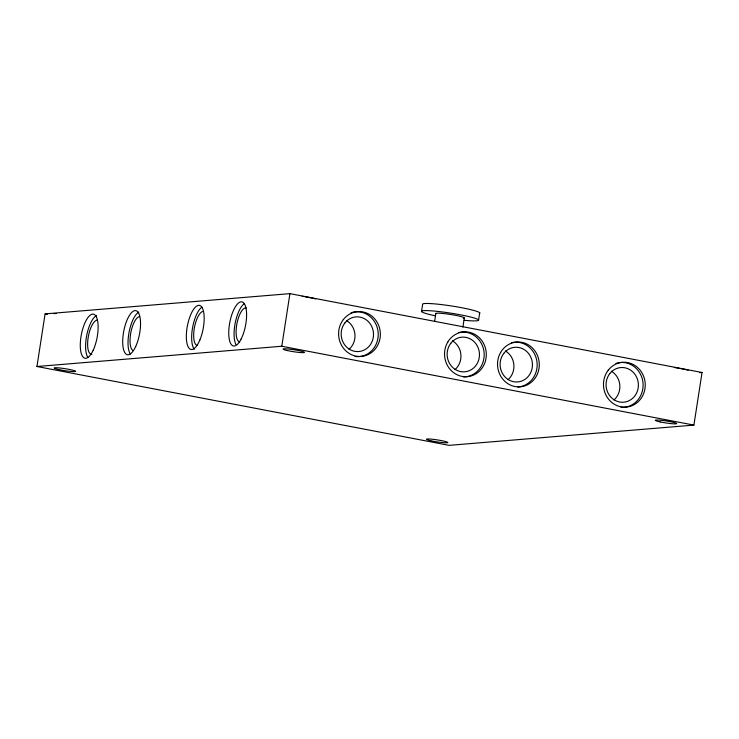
<?xml version="1.0" encoding="UTF-8"?>
<svg xmlns="http://www.w3.org/2000/svg" width="739" height="739" viewBox="0 0 739 739"><rect width="100%" height="100%" fill="white"/><g stroke="black" fill="none" stroke-linecap="round" stroke-linejoin="round"><path stroke-width="1.11" d="M36.95 366.507L45.097 313.899L289.928 293.642L702.05 372.493L693.903 425.101L449.072 445.358L36.95 366.507L281.781 346.249L693.903 425.101M281.781 346.249L289.928 293.642M421.516 311.59L422.625 304.459A28.978 2.679 8.8 0 1 452.647 306.149A28.978 2.679 8.8 0 1 479.334 313.438M434.624 321.289L435.853 313.41M462.891 327.1L464.286 318.093M478.613 319.922L479.722 312.791M699.75 372.678L702.05 372.493M45.097 313.899L47.361 314.334M302.168 296.302A19.925 1.838 8.8 0 1 304.228 296.625M305.235 296.801A19.925 1.838 8.8 0 1 315.645 298.898M674.301 367.495A19.925 1.838 8.8 0 1 679.39 368.345M680.37 368.53A19.925 1.838 8.8 0 1 683.224 369.075M684.12 369.26A19.925 1.838 8.8 0 1 688.175 370.184M54.113 313.632A19.925 1.838 8.8 0 1 56.173 313.512M611.338 371.2A17.385 16.166 85.3 0 1 613.952 399.993M505.384 350.923A17.385 16.166 85.3 0 1 507.998 379.726M452.407 340.79A17.385 16.166 85.3 0 1 455.021 369.592M346.452 320.523A17.385 16.166 85.3 0 1 349.067 349.316M351.034 312.726A22.456 20.877 85.3 0 1 378.137 332.301A22.456 20.877 85.3 0 1 354.997 356.484M458.753 332.513A22.456 20.877 85.3 0 1 484.054 352.18A22.456 20.877 85.3 0 1 463.501 376.927M511.471 342.711A22.456 20.877 85.3 0 1 536.92 361.445A22.456 20.877 85.3 0 1 517.845 387.014M615.92 363.403A22.456 20.877 85.3 0 1 642.958 382.386A22.456 20.877 85.3 0 1 620.982 407.272M91.876 354.351A17.385 6.208 -79.2 0 1 88.135 337.769A17.385 6.208 -79.2 0 1 97.169 320.126M132.734 350.388A17.385 6.208 -79.2 0 1 130.951 332.014A17.385 6.208 -79.2 0 1 139.588 316.615M196.99 345.455A17.385 6.208 -79.2 0 1 194.246 328.633A17.385 6.208 -79.2 0 1 202.504 311.516M239.75 342.037A17.385 6.208 -79.2 0 1 236.886 323.858A17.385 6.208 -79.2 0 1 246.235 307.867M235.926 344.476A22.456 8.018 -79.2 0 1 235.242 322.832A22.456 8.018 -79.2 0 1 244.129 303.812M194.375 349.279A22.456 8.018 -79.2 0 1 192.574 327.626A22.456 8.018 -79.2 0 1 201.959 307.138M130.35 354.046A22.456 8.018 -79.2 0 1 129.214 331.515A22.456 8.018 -79.2 0 1 138.877 312.08M87.849 357.436A22.456 8.018 -79.2 0 1 86.851 334.73A22.456 8.018 -79.2 0 1 96.578 315.535M435.89 313.77A14.494 1.339 8.8 0 1 451.769 314.666A14.494 1.339 8.8 0 1 463.362 318.297M435.557 315.858A28.978 2.679 8.8 0 1 428.269 310.648A28.978 2.679 8.8 0 1 472.147 317.419A28.978 2.679 8.8 0 1 464.194 320.273M343.339 319.571A22.456 20.877 85.3 0 0 356.05 356.133A22.456 20.877 85.3 0 0 379.033 326.398A22.456 20.877 85.3 0 0 343.339 319.571M447.797 342.037A22.456 20.877 85.3 0 0 464.545 376.714A22.456 20.877 85.3 0 0 483.943 344.152A22.456 20.877 85.3 0 0 447.797 342.037M500.636 352.42A22.456 20.877 85.3 0 0 517.79 386.866A22.456 20.877 85.3 0 0 536.8 354.036A22.456 20.877 85.3 0 0 500.636 352.42M608.225 370.248A22.456 20.877 85.3 0 0 620.936 406.81A22.456 20.877 85.3 0 0 643.918 377.075A22.456 20.877 85.3 0 0 608.225 370.248M241.126 339.016A22.456 8.018 -79.2 0 0 243.085 302.39A22.456 8.018 -79.2 0 0 228.813 330.398A22.456 8.018 -79.2 0 0 241.126 339.016M199.863 340.014A22.456 8.018 -79.2 0 0 199.576 305.41A22.456 8.018 -79.2 0 0 186.33 336.91A22.456 8.018 -79.2 0 0 199.863 340.014M135.745 346.397A22.456 8.018 -79.2 0 0 136.429 310.833A22.456 8.018 -79.2 0 0 122.702 340.91A22.456 8.018 -79.2 0 0 135.745 346.397M93.216 350.138A22.456 8.018 -79.2 0 0 94.112 314.38A22.456 8.018 -79.2 0 0 80.292 344.143A22.456 8.018 -79.2 0 0 93.216 350.138M609.74 373.685A17.385 16.166 85.3 0 0 619.587 401.998A17.385 16.166 85.3 0 0 637.369 378.978A17.385 16.166 85.3 0 0 609.74 373.685M503.786 353.418A17.385 16.166 85.3 0 0 513.633 381.721A17.385 16.166 85.3 0 0 531.415 358.701A17.385 16.166 85.3 0 0 503.786 353.418M450.808 343.284A17.385 16.166 85.3 0 0 460.646 371.588A17.385 16.166 85.3 0 0 478.438 348.568A17.385 16.166 85.3 0 0 450.808 343.284M344.854 323.008A17.385 16.166 85.3 0 0 354.692 351.321A17.385 16.166 85.3 0 0 372.484 328.301A17.385 16.166 85.3 0 0 344.854 323.008M59.185 369.657A10.863 1.007 8.8 0 0 75.609 371.347A10.863 1.007 8.8 0 0 59.831 367.994A10.863 1.007 8.8 0 0 59.185 369.657M430.68 440.703A10.863 1.007 8.8 0 0 447.779 442.643A10.863 1.007 8.8 0 0 432.888 439.299A10.863 1.007 8.8 0 0 430.68 440.703M660.149 421.904A10.863 1.007 8.8 0 0 676.712 423.641A10.863 1.007 8.8 0 0 661.082 420.288A10.863 1.007 8.8 0 0 660.149 421.904M287.305 350.554A10.863 1.007 8.8 0 0 304.403 352.485A10.863 1.007 8.8 0 0 289.512 349.15A10.863 1.007 8.8 0 0 287.305 350.554"/></g></svg>
